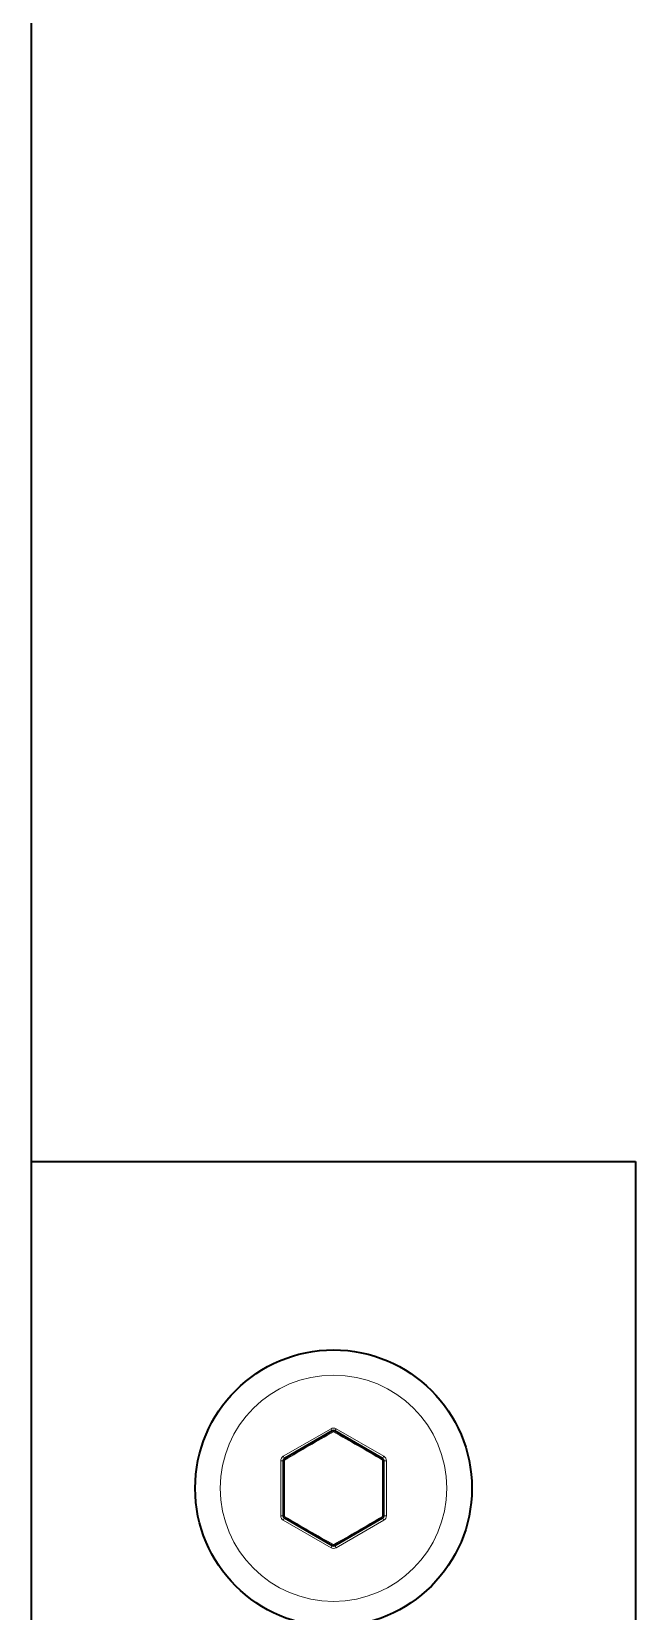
# Model space of a CAD drawing. Extents: x 146 to 1134, y 78 to 926.
# Drawn here: x 232.45 to 244.45, y 340.36 to 371.77 of the extents above; entities that cross this region are included whole.
import ezdxf

# ---------------------------------------------------------------- set-up
doc = ezdxf.new("R2010")
doc.units = 0

msp = doc.modelspace()

# ---------------------------------------------------------------- linework, layer by layer
at = {"color": 7, "lineweight": 35}
msp.add_line((232.45, 303.107), (232.45, 388.907), dxfattribs=at)
at = {"color": 7, "lineweight": 35, "ltscale": 0.3}
msp.add_line((232.45, 349.306), (244.45, 349.306), dxfattribs=at)
msp.add_line((232.45, 349.306), (244.45, 349.306), dxfattribs=at)
at = {"color": 7, "lineweight": 35, "ltscale": 0.325}
msp.add_line((244.45, 349.306), (244.45, 336.306), dxfattribs=at)
at = {"color": 7, "lineweight": 13, "ltscale": 0.027424}
for p, q in [((238.4, 343.989), (237.45, 343.441)), ((239.45, 343.441), (238.5, 343.989)), ((237.45, 342.171), (238.4, 341.622)), ((238.5, 341.622), (239.45, 342.171))]:
    msp.add_line(p, q, dxfattribs=at)
at = {"color": 7, "lineweight": 35, "ltscale": 0.027425}
for p, q in [((238.425, 343.946), (237.475, 343.397)), ((239.425, 343.397), (238.475, 343.946)), ((237.45, 343.354), (237.45, 342.257)), ((239.45, 342.257), (239.45, 343.354)), ((237.475, 342.214), (238.425, 341.665)), ((238.475, 341.665), (239.425, 342.214))]:
    msp.add_line(p, q, dxfattribs=at)
at = {"color": 7, "lineweight": 13, "ltscale": 0.00125}
for p, q in [((238.4, 343.989), (238.425, 343.946)), ((238.5, 343.989), (238.475, 343.946)), ((237.45, 343.441), (237.475, 343.397)), ((239.45, 343.441), (239.425, 343.397)), ((237.4, 343.354), (237.45, 343.354)), ((239.5, 343.354), (239.45, 343.354)), ((237.4, 342.257), (237.45, 342.257)), ((237.45, 342.171), (237.475, 342.214)), ((239.45, 342.171), (239.425, 342.214)), ((239.5, 342.257), (239.45, 342.257)), ((238.4, 341.622), (238.425, 341.665)), ((238.5, 341.622), (238.475, 341.665))]:
    msp.add_line(p, q, dxfattribs=at)
at = {"color": 7, "lineweight": 13, "ltscale": 0.027425}
for p, q in [((237.4, 343.354), (237.4, 342.257)), ((239.5, 342.257), (239.5, 343.354))]:
    msp.add_line(p, q, dxfattribs=at)
at = {"color": 7, "lineweight": 13, "ltscale": 0.000750005}
msp.add_line((239.421, 343.337), (239.421, 343.367), dxfattribs=at)
at = {"color": 7, "lineweight": 13, "ltscale": 0.000750767}
msp.add_line((237.478, 342.275), (237.478, 342.245), dxfattribs=at)
at = {"color": 7, "lineweight": 35}
msp.add_circle((238.45, 342.806), 2.75, dxfattribs=at)
at = {"color": 7, "lineweight": 13}
msp.add_circle((238.45, 342.806), 2.25, dxfattribs=at)
for centre, radius, start, end in [((261.364, 303.117), 46.803, 119.3132, 120.6868), ((238.45, 343.903), 0.1, 60, 120), ((238.418, 343.914), 0.0333, 23.2811, 78.5588), ((215.266, 302.651), 47.342, 59.321, 60.6789), ((237.5, 343.354), 0.1, 120, 180), ((237.505, 343.387), 0.0333, 161.4413, 216.7189), ((239.394, 343.387), 0.0333, 323.2811, 18.5588), ((239.4, 343.354), 0.1, 0, 60), ((237.474, 343.333), 0.0333, 83.2811, 138.5588), ((283.855, 342.807), 46.38, 179.3084, 180.6574), ((193.044, 342.804), 46.38, 359.3084, 0.6574), ((237.5, 342.257), 0.1, 180, 240), ((237.505, 342.224), 0.0333, 143.2811, 198.5588), ((261.364, 382.495), 46.804, 239.3132, 240.6867), ((215.535, 382.494), 46.804, 299.3132, 300.6868), ((239.425, 342.279), 0.0333, 263.2811, 318.5588), ((239.4, 342.257), 0.1, 300, 360), ((238.45, 341.709), 0.1, 240, 300), ((238.481, 341.697), 0.0333, 203.281, 258.5588)]:
    msp.add_arc(centre, radius, start, end, dxfattribs=at)
at = {"color": 7, "lineweight": 35}
for centre, start, end in [((238.45, 343.903), 60, 120), ((237.5, 343.354), 120, 180), ((239.4, 343.354), 0, 60), ((237.5, 342.257), 180, 240), ((239.4, 342.257), 300, 360), ((238.45, 341.709), 240, 300)]:
    msp.add_arc(centre, 0.05, start, end, dxfattribs=at)
at = {"color": 7, "lineweight": 13}
for centre, major_axis, start_param, end_param in [((238.45, 343.903), (0.025, 0.0433), 6.283185, 7.406149), ((239.4, 342.257), (0.025, -0.0433), 0, 1.122964), ((238.45, 341.709), (-0.025, -0.0433), 6.283185, 7.406149)]:
    msp.add_ellipse(centre, major_axis=major_axis, ratio=0.27735, start_param=start_param, end_param=end_param, dxfattribs=at)

doc.saveas('drawing.dxf')
